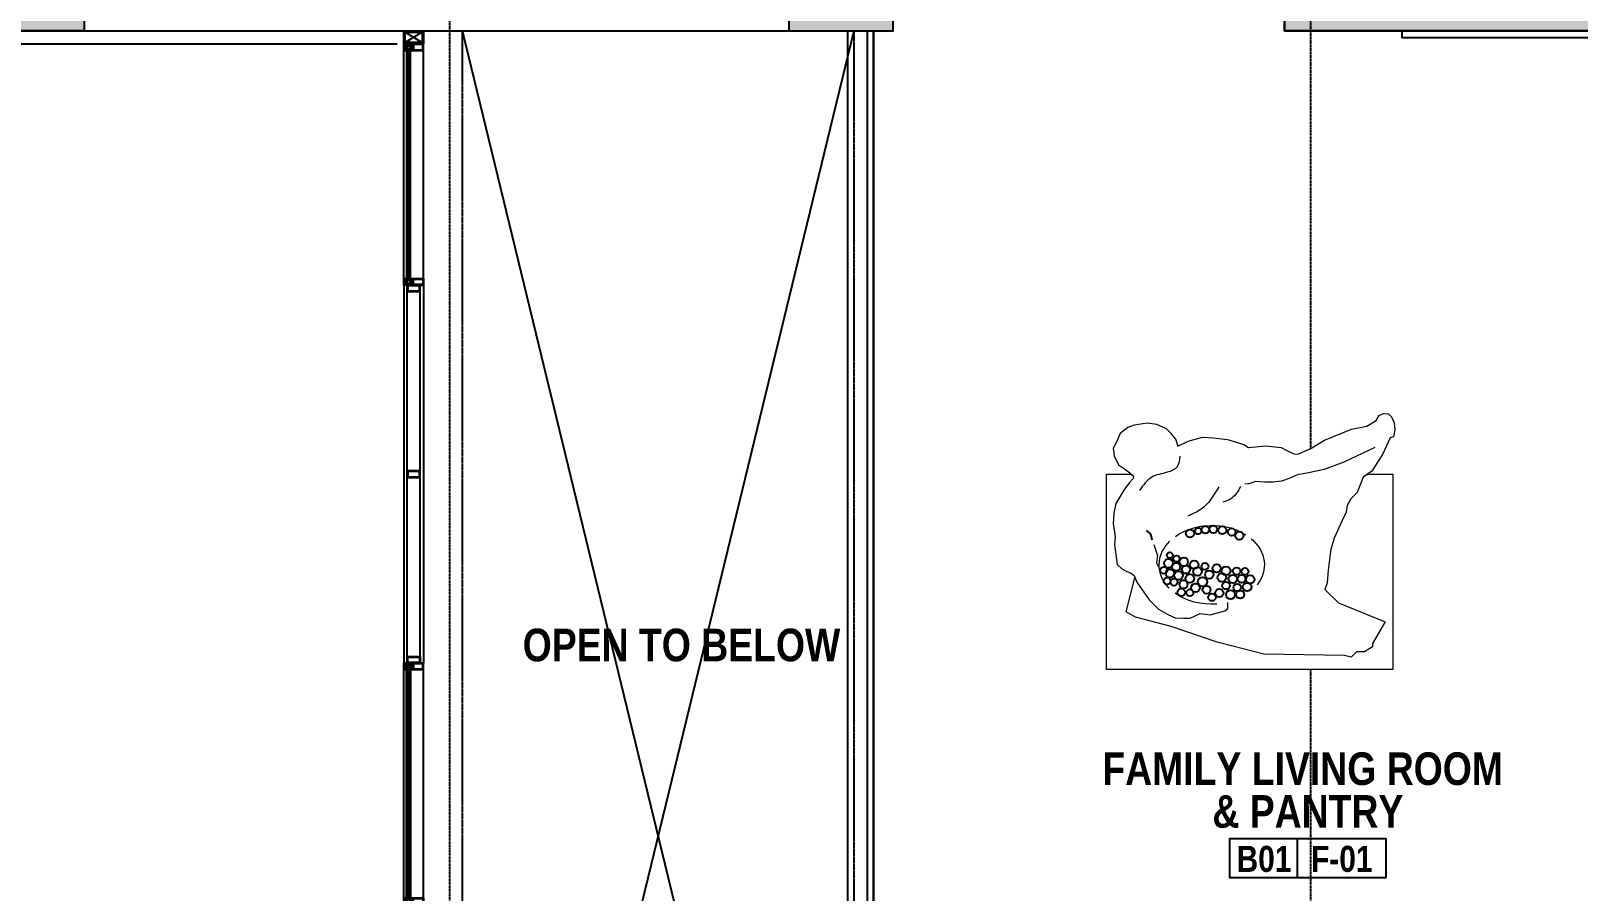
# Model space of a CAD drawing. Header units: millimetres. Extents: x -8500 to 104886, y -7800 to 56500.
# Drawn here: x 44742 to 56600, y 19701 to 26300 of the extents above; entities that cross this region are included whole.
import ezdxf
from ezdxf.enums import TextEntityAlignment as Align

# ---------------------------------------------------------------- set-up
doc = ezdxf.new("R2010")
doc.units = ezdxf.units.MM
doc.header["$LTSCALE"] = 10
doc.set_wipeout_variables(frame=1)
for name, pattern in [('1803 B01 Axis$0$CENTER2', [1.125, 0.75, -0.125, 0.125, -0.125]), ('1803 B01 b03$0$HIDDEN', [0.375, 0.25, -0.125]), ('HIDDEN', [0.375, 0.25, -0.125])]:
    doc.linetypes.add(name, pattern=pattern)
for name, color, linetype in [('1803 B01 Axis$0$AXIS-MEP', 8, '1803 B01 Axis$0$CENTER2'), ('1803 B01 b03$0$COLS-AR', 4, 'Continuous'), ('1803 B01 b03$0$COLS-HATCH-AR', 251, 'Continuous'), ('1803 B01 b03$0$DOOR-AR', 43, 'Continuous'), ('1803 B01 b03$0$ELEV1-AR', 6, 'Continuous'), ('1803 B01 b03$0$ELEV3-AR', 11, 'Continuous'), ('1803 B01 b03$0$HANDRAIL-AR', 30, 'Continuous'), ('1803 B01 b03$0$HATCH-AR', 251, 'Continuous'), ('1803 B01 b03$0$HIDDEN-AR', 43, '1803 B01 b03$0$HIDDEN'), ('1803 B01 b03$0$OPEN-AR', 1, 'Continuous'), ('1803 B01 b03$0$STAIR-HID-AR', 8, '1803 B01 b03$0$HIDDEN'), ('1803 B01 b03$0$TAG-ROOM-AR', 181, 'Continuous'), ('1803 B01 b03$0$TXT-AR', 3, 'Continuous'), ('1803 B01 b03$0$WALL-AR', 7, 'Continuous'), ('1803 B01 b03$0$WIN-AR', 140, 'Continuous'), ('A-FURNITURE', 1, 'Continuous'), ('CEILING', 7, 'Continuous'), ('Ground Floor Plan$0$FURNITURE', 1, 'Continuous'), ('Ground Floor Plan$0$WIPEOUT', 8, 'Continuous'), ('ID-FUR', 1, 'Continuous')]:
    doc.layers.add(name, color=color, linetype=linetype)
doc.styles.add('1803 B01 b03$0$ARABIC1', font='sarb.shx')
doc.styles.add('1803 B01 b03$0$BOLD-SOFT', font='swisscb.ttf')

# ---------------------------------------------------------------- blocks, each defined once
blk = doc.blocks.new('1803 B01 b03$0$1st cols')
at = {"layer": '1803 B01 b03$0$COLS-HATCH-AR'}
h = blk.add_hatch(color=256, dxfattribs=at)
h.dxf.hatch_style = 1
h.paths.add_polyline_path([(54350, 29200), (56750, 29200), (56750, 29650), (57050, 29650), (57050, 26300), (54350, 26300), (54350, 26600), (56750, 26600), (56750, 28900), (54350, 28900)])
h = blk.add_hatch(color=256, dxfattribs=at)
h.dxf.hatch_style = 1
h.paths.add_polyline_path([(44450, 26600), (45150, 26600), (45150, 26300), (44450, 26300)])
h = blk.add_hatch(color=256, dxfattribs=at)
h.dxf.hatch_style = 1
h.paths.add_polyline_path([(50550, 26300), (51350, 26300), (51350, 26600), (50550, 26600)])
at = {"layer": '1803 B01 b03$0$COLS-AR'}
blk.add_lwpolyline([(54350, 29200), (56750, 29200), (56750, 29650), (57050, 29650), (57050, 26300), (54350, 26300), (54350, 26600), (56750, 26600), (56750, 28900), (54350, 28900), (54350, 29200)], dxfattribs=at)
for points in [[(44450, 26600), (45150, 26600), (45150, 26300), (44450, 26300)], [(50550, 26300), (51350, 26300), (51350, 26600), (50550, 26600)]]:
    blk.add_lwpolyline(points, close=True, dxfattribs=at)
blk = doc.blocks.new('1803 B01 Axis$0$1803 B01 AXIS')
for p, q in [((47950, 55300), (47950, -5800)), ((54550, 55300), (54550, -5800))]:
    blk.add_line(p, q)
blk = doc.blocks.new('1803 B01 Axis')
at = {"layer": '1803 B01 Axis$0$AXIS-MEP'}
blk.add_blockref('1803 B01 Axis$0$1803 B01 AXIS', (0, 0), dxfattribs=at)
blk = doc.blocks.new('1803 B01 b03$0$ROOM NO-TAG-100')
for p, q in [((-0.8, 0), (-0.8, 3)), ((6, 0), (-6, 0))]:
    blk.add_line(p, q)
blk.add_lwpolyline([(6, 0), (6, 3), (-6, 3), (-6, 0)])
at = {"color": 3, "style": '1803 B01 b03$0$ARABIC1'}
for p in [(0, 20.48), (0, 17.71), (0, 14.91)]:
    blk.add_attdef('---', text='', height=2, dxfattribs=at).set_placement(p, align=Align.CENTER)
at = {"style": '1803 B01 b03$0$BOLD-SOFT'}
for p in [(0, 10.52), (0, 7.13), (0, 3.86)]:
    blk.add_attdef('///', text='', height=2.5, dxfattribs=at).set_placement(p, align=Align.CENTER)
at = {"color": 9, "style": '1803 B01 b03$0$BOLD-SOFT'}
for tag, p in [('B00', (-3.36, 0.46)), ('X00', (2.6, 0.46))]:
    blk.add_attdef(tag, text='', height=2, dxfattribs=at).set_placement(p, align=Align.CENTER)
blk = doc.blocks.new('*U46')
for p, q in [((10, -90), (140, -10)), ((140, -90), (10, -10))]:
    blk.add_line(p, q)
at = {"elevation": 0}
for points in [[(150, 0), (0, 0), (0, -100), (150, -100)], [(140, -10), (10, -10), (10, -90), (140, -90)]]:
    blk.add_lwpolyline(points, close=True, dxfattribs=at)
blk = doc.blocks.new('*U41')
for points in [[(25, -150), (10, -150), (10, -100), (-25, -100), (-25, 0), (25, 0), (25, -150), (25, -150), (25, -150)], [(-10, -120), (-25, -120), (-25, -110), (-10, -110)]]:
    blk.add_lwpolyline(points, close=True)
for points in [[(-20, -75), (-20, -5), (20, -5), (20, -75), (-20, -75)], [(20, -95), (20, -95), (20, -145), (15, -145), (15, -95), (-20, -95), (-20, -80), (20, -80), (20, -95)]]:
    blk.add_lwpolyline(points)
at = {"layer": '1803 B01 b03$0$HATCH-AR'}
blk.add_arc((0, -138), 12.5, 36.8699, 143.1301, dxfattribs=at)
blk = doc.blocks.new('*U80')
for p, q in [((1775, 8), (5, 8)), ((1775, 6), (5, 6)), ((1775, 4), (5, 4)), ((1775, 2), (5, 2))]:
    blk.add_line(p, q)
for points in [[(0, 10), (5, 10), (5, 0), (0, 0)], [(5, 0), (1775, 0), (1775, 10), (5, 10)], [(1780, 10), (1775, 10), (1775, 0), (1780, 0)]]:
    blk.add_lwpolyline(points, close=True)
blk = doc.blocks.new('1803 B01 b03$0$CW19 F')
for p, q in [((-4750, 150), (-6700, 150)), ((100, 150), (-1850, 150)), ((-4750, 0), (-6700, 0)), ((100, 0), (-1850, 0))]:
    blk.add_line(p, q)
for points in [[(-4700, 125), (-4750, 125), (-4750, 25), (-4700, 25)], [(-4705, 120), (-4745, 120), (-4745, 30), (-4705, 30)], [(-3275, 125), (-3325, 125), (-3325, 25), (-3275, 25)], [(-3280, 120), (-3320, 120), (-3320, 30), (-3280, 30)], [(-1900, 125), (-1850, 125), (-1850, 25), (-1900, 25)], [(-1895, 120), (-1855, 120), (-1855, 30), (-1895, 30)]]:
    blk.add_lwpolyline(points, close=True)
at = {"elevation": 0}
for points in [[(-6585, 20), (-6585, 0), (-6550, 0), (-6550, 20)], [(-6580, 15), (-6580, 5), (-6555, 5), (-6555, 15)], [(-4765, 20), (-4765, 0), (-4800, 0), (-4800, 20)], [(-4770, 15), (-4770, 5), (-4795, 5), (-4795, 15)], [(-1835, 20), (-1835, 0), (-1800, 0), (-1800, 20)], [(-1830, 15), (-1830, 5), (-1805, 5), (-1805, 15)], [(-15, 20), (-15, 0), (-50, 0), (-50, 20)], [(-20, 15), (-20, 5), (-45, 5), (-45, 15)]]:
    blk.add_lwpolyline(points, close=True, dxfattribs=at)
at = {"layer": '1803 B01 b03$0$DOOR-AR'}
for points in [[(-4750, 150), (-1850, 150), (-1850, 125), (-4750, 125)], [(-4750, 0), (-1850, 0), (-1850, 25), (-4750, 25)]]:
    blk.add_lwpolyline(points, close=True, dxfattribs=at)
at = {"xscale": -1}
for name, p in [('*U41', (-6575, 150)), ('*U41', (-1825, 150)), ('*U80', (-35, 40)), ('*U80', (-35, 20))]:
    blk.add_blockref(name, p, dxfattribs=at)
for name, p in [('*U41', (-4775, 150)), ('*U41', (-25, 150)), ('*U80', (-6565, 40)), ('*U80', (-6565, 20))]:
    blk.add_blockref(name, p)
at = {"layer": '1803 B01 b03$0$ELEV1-AR', "xscale": -1, "rotation": 270.0000000002835}
blk.add_blockref('*U46', (-6600, 0), dxfattribs=at)
at = {"layer": '1803 B01 b03$0$ELEV1-AR', "rotation": 89.99999999971656}
blk.add_blockref('*U46', (0, 0), dxfattribs=at)
blk = doc.blocks.new('sculpture top')
at = {"color": 8, "linetype": 'ByBlock', "ltscale": 0.3}
blk.add_wipeout([(895101, 240930.3), (894011.1, 240930.3), (894011.1, 240185.7), (895101, 240185.7)], dxfattribs=at)
at = {"color": 8, "linetype": 'ByBlock'}
blk.add_wipeout([(894282.6, 241036.7), (894275, 241063.4), (894255.8, 241086.7), (894239.6, 241102.8), (894202.1, 241119), (894165.7, 241125.1), (894116, 241117), (894092.8, 241107.9), (894063.4, 241084.6), (894052.5, 241059.2), (894042.1, 241039.1), (894036.1, 241029), (894038.1, 241014.3), (894040.1, 240999.6), (894053.4, 240973.8), (894068.5, 240958.2), (894105.2, 240930.3), (894114, 240922.8), (894113, 240913.6), (894102.1, 240901.9), (894092.5, 240889.7), (894083.8, 240877.7), (894077.6, 240869.1), (894068.6, 240854.1), (894059.6, 240839.2), (894054.9, 240831.3), (894047.2, 240818.5), (894042.4, 240797), (894039.1, 240782.1), (894038.4, 240767.8), (894037.2, 240742.8), (894037.1, 240739.6), (894041.5, 240713.8), (894043.1, 240701.2), (894043.8, 240688.5), (894042, 240671), (894041.1, 240662.7), (894044, 240642.7), (894046.7, 240624.5), (894049.7, 240603.7), (894052.2, 240586.3), (894062.5, 240576.7), (894069.4, 240570.1), (894082.5, 240562.6), (894088.7, 240559), (894101.9, 240554.9), (894108.9, 240549.4), (894116, 240543.8), (894117.3, 240529.3), (894110.8, 240504), (894100.5, 240464.6), (894093.4, 240437.1), (894085.4, 240406.5), (894121, 240385.9), (894184.2, 240369.1), (894248.4, 240352.1), (894274.8, 240343.8), (894312.5, 240331.1), (894332.9, 240324.2), (894358.6, 240315.5), (894390.9, 240304.6), (894432.5, 240290.6), (894573.1, 240254.4), (894616.4, 240244.9), (894684.9, 240243.6), (894942.5, 240233.8), (894963.1, 240253.7), (894983.7, 240253.7), (894992.3, 240253.7), (895022.8, 240272.9), (895022.8, 240279.3), (895071.2, 240367.8), (894894.1, 240440.8), (894876.6, 240457.7), (894856.8, 240476.9), (894842.1, 240491.1), (894850.9, 240515.9), (894852.9, 240540.3), (894856.1, 240575.2), (894859.7, 240604.5), (894864.5, 240644.3), (894871.3, 240665.1), (894884.8, 240701.3), (894901.7, 240740), (894907.7, 240753.8), (894923.7, 240785.8), (894926.9, 240810.6), (894934.1, 240823.4), (894941.3, 240836.2), (894964.5, 240861), (894987.7, 240919), (895004.5, 240930.6), (895021.3, 240942.2), (895032.1, 240959), (895061.3, 241005.4), (895075.8, 241037), (895090.2, 241068.5), (895103.8, 241072.5), (895108.6, 241099.7), (895106.2, 241125.3), (895095.8, 241148.5), (895084.6, 241159.7), (895065.3, 241161.3), (895048.5, 241153.3), (895037.3, 241134.1), (895001.3, 241112.5), (894943.7, 241101.3), (894855.6, 241065.9), (894835.7, 241056.9), (894802.2, 241036.7), (894786.1, 241027), (894739.1, 241006), (894724.6, 241007.6), (894676, 241031.8), (894637.5, 241036.1), (894611.1, 241037.7), (894551.4, 241031.8), (894533.6, 241043.2), (894506.8, 241051.6), (894481.4, 241059.6), (894468.8, 241063), (894429.4, 241067.6), (894407.2, 241069.4), (894376.5, 241070.7), (894362.2, 241066.9), (894332.8, 241059.1), (894321.5, 241056.1)], dxfattribs=at)
at = {"color": 8, "linetype": 'ByBlock', "lineweight": 0, "ltscale": 500}
for points in [[(895032.8, 241032), (894913.8, 240976.2), (894839.3, 240947.5), (894786.2, 240936), (894753.3, 240930.3), (894740.4, 240928.9), (894705.9, 240913.1), (894677.3, 240903.1), (894645.7, 240900.2), (894614.2, 240900.2), (894576.9, 240901.7), (894565.4, 240897.4), (894551.1, 240893.7), (894551.1, 240893.7), (894551.1, 240893.7), (894538.1, 240892.2)], [(894191.9, 240662.6), (894204.9, 240620.6), (894201.7, 240593.1), (894208.1, 240580.2)]]:
    blk.add_lwpolyline(points, dxfattribs=at)
at = {"color": 8, "linetype": 'ByBlock', "lineweight": 0, "ltscale": 0.3}
blk.add_lwpolyline([(895004.1, 240930.3), (895101, 240930.3), (895101, 240185.7), (894011.1, 240185.7), (894011.1, 240930.3), (894105.2, 240930.3)], dxfattribs=at)
at = {"color": 8}
for centre, radius in [((894328.9, 240704.1), 15.6), ((894359.6, 240713.8), 12.5), ((894387.1, 240718.5), 14.3), ((894417.9, 240720.5), 14.7), ((894452, 240716.5), 15.3), ((894487.4, 240710), 14.1), ((894516.6, 240695.9), 15.6), ((894247.3, 240590.6), 16.8), ((894252.2, 240621.6), 11.4), ((894277.4, 240608.2), 12), ((894305.1, 240596.3), 16), ((894344.6, 240585.4), 16.2), ((894229.2, 240564.1), 13.3), ((894252.7, 240552.8), 16.1), ((894276.2, 240577.3), 15.8), ((894285, 240544), 16.3), ((894313.8, 240566.9), 15.6), ((894328.4, 240532.4), 16.6), ((894357.9, 240559.4), 16.4), ((894385.7, 240579.4), 13.2), ((894402.4, 240547.5), 16.2), ((894430.4, 240571.6), 15.3), ((894450.1, 240536.7), 16.8), ((894465.8, 240562.2), 16.7), ((894491.7, 240531.1), 16.2), ((894506.4, 240561.2), 13.9), ((894525.2, 240531), 15.2), ((894538.4, 240559.6), 13.3), ((894557.8, 240529.5), 16.2), ((894241.8, 240523.1), 13), ((894268, 240519), 13.6), ((894295.4, 240479.7), 14.5), ((894304.2, 240510.4), 15.6), ((894328.3, 240478.5), 13.1), ((894349.4, 240497.8), 16.4), ((894376.4, 240520.5), 17.6), ((894391.8, 240490), 15.2), ((894440.3, 240477.5), 15.5), ((894466.2, 240506.1), 14.5), ((894483, 240471.1), 17.1), ((894508.6, 240498.5), 14.4), ((894520, 240471.8), 15.6), ((894546.5, 240500.5), 16.3), ((894412.6, 240461.2), 14)]:
    blk.add_circle(centre, radius, dxfattribs=at)
at = {"color": 8, "linetype": 'ByBlock', "lineweight": 0, "ltscale": 500, "extrusion": (0, 0, -1)}
for start_param, end_param in [(0.81126, 2.281587), (5.659377, 6.937307), (2.424849, 3.674108), (4.621101, 5.486154)]:
    blk.add_ellipse((894411.7, 240584.8), major_axis=(-200.1, -0.8), ratio=0.749791, start_param=start_param, end_param=end_param, dxfattribs=at)
at = {"color": 8, "linetype": 'ByBlock', "lineweight": 0, "ltscale": 500}
for points, knots in [([(894290.3, 240999.3), (894288.9, 240984.1), (894286, 240953.6), (894235.6, 240933), (894177.1, 240925.7), (894150.7, 240888.2), (894136.8, 240868.4)], [0, 0, 0, 0, 42.469712, 85.159191, 146.947873, 215.500795, 215.500795, 215.500795, 215.500795]), ([(894438.5, 240881.5), (894419.3, 240849.4), (894389.8, 240800.3), (894338.2, 240778.1), (894320.2, 240770.3)], [0, 0, 0, 0, 108.034056, 165.668009, 165.668009, 165.668009, 165.668009]), ([(894521.5, 240883.2), (894511.9, 240866.5), (894496, 240838.5), (894466.3, 240827.6), (894454.4, 240823.3)], [0, 0, 0, 0, 55.410514, 92.522826, 92.522826, 92.522826, 92.522826])]:
    blk.add_open_spline(points, degree=3, knots=knots, dxfattribs=at)
at = {"color": 8}
blk.add_open_spline([(894185.2, 240678.4), (894183.9, 240687.2), (894181.7, 240702.9), (894169, 240712.1), (894163.5, 240716.1)], degree=3, knots=[0, 0, 0, 0, 25.373415, 45.18366, 45.18366, 45.18366, 45.18366], dxfattribs=at)
at = {"layer": 'Ground Floor Plan$0$FURNITURE', "linetype": 'ByBlock', "lineweight": 0, "ltscale": 500}
for points in [[(894282.6, 241036.7), (894321.5, 241056.1), (894376.5, 241070.7), (894417, 241069), (894472, 241062.6), (894533.6, 241043.2), (894551.4, 241031.8), (894617.7, 241038.3), (894676, 241031.8), (894695.4, 241022.1), (894724.6, 241007.6), (894739.1, 241006), (894786.1, 241027), (894840.5, 241059.7), (894943.7, 241101.3), (895001.3, 241112.5), (895037.3, 241134.1), (895048.5, 241153.3), (895065.3, 241161.3), (895084.6, 241159.7), (895095.8, 241148.5), (895106.2, 241125.3), (895108.6, 241099.7), (895103.8, 241072.5), (895090.2, 241068.5), (895061.3, 241005.4), (895042.9, 240975.8), (895021.3, 240942.2), (894987.7, 240919), (894964.5, 240861), (894941.3, 240836.2), (894926.9, 240810.6), (894923.7, 240785.8), (894907.7, 240753.8), (894878.1, 240685.9), (894864.5, 240644.3), (894854.9, 240564.7), (894850.9, 240515.9), (894842.1, 240491.1), (894894.1, 240440.8), (895071.2, 240367.8), (895022.8, 240285.7), (895022.8, 240272.9), (894992.3, 240253.7), (894975.2, 240253.7), (894963.1, 240253.7), (894942.5, 240233.8), (894916.2, 240239.5), (894609.6, 240245), (894491.8, 240275.5), (894432.5, 240290.6), (894257.4, 240349.7), (894121, 240385.9), (894085.4, 240406.5), (894118.8, 240535.1)], [(894284.1, 241035.1), (894275, 241063.4), (894255.8, 241086.7), (894239.6, 241102.8), (894202.1, 241119), (894165.7, 241125.1), (894116, 241117), (894092.8, 241107.9), (894063.4, 241084.6), (894048.2, 241049.2), (894036.1, 241029), (894040.1, 240999.6), (894057.3, 240966.3), (894079.6, 240950.1), (894099.8, 240934.9), (894114, 240922.8), (894113, 240913.6), (894098.8, 240898.5), (894077.6, 240869.1), (894047.2, 240818.5), (894039.1, 240782.1), (894037.1, 240739.6), (894042.1, 240710.3), (894044.2, 240692.1), (894041.1, 240662.7), (894052.2, 240586.3), (894069.4, 240570.1), (894088.7, 240559), (894101.9, 240554.9), (894116, 240543.8), (894127.2, 240518.5), (894173.7, 240451.7), (894209.2, 240416.3), (894244.6, 240396.1), (894272, 240382.9), (894304.4, 240381.9), (894329.7, 240381.9), (894368.2, 240400.1), (894405.6, 240394.1), (894461.3, 240410.3), (894472.4, 240418.4), (894473.5, 240435.6), (894473.5, 240441.6)]]:
    blk.add_lwpolyline(points, dxfattribs=at)
blk = doc.blocks.new('*U126')
blk.add_wipeout([(2145522, 546419), (2147022, 546419), (2147022, 546369), (2145522, 546369)]).dxf.layer = 'Ground Floor Plan$0$WIPEOUT'
at = {"layer": 'Ground Floor Plan$0$FURNITURE'}
blk.add_lwpolyline([(2145522, 546419), (2147022, 546419), (2147022, 546369), (2145522, 546369), (2145522, 546419)], dxfattribs=at)

msp = doc.modelspace()

# ---------------------------------------------------------------- linework, layer by layer
at = {"layer": '1803 B01 b03$0$ELEV1-AR'}
msp.add_lwpolyline([(40850, 26350), (40850, 26200), (47550, 26200)], dxfattribs=at)
at = {"layer": '1803 B01 b03$0$ELEV3-AR'}
msp.add_lwpolyline([(51000, 26300), (51000, 16354), (51050, 16354)], dxfattribs=at)
at = {"layer": '1803 B01 b03$0$HANDRAIL-AR'}
for p, q in [((51150, 26300), (51150, 16400)), ((51200, 26300), (51200, 16400))]:
    msp.add_line(p, q, dxfattribs=at)
at = {"layer": '1803 B01 b03$0$HIDDEN-AR'}
msp.add_line((48050, 19500), (48050, 26300), dxfattribs=at)
at = {"layer": '1803 B01 b03$0$OPEN-AR'}
for p, q in [((51050, 26300), (48050, 13950)), ((51050, 13950), (48050, 26300))]:
    msp.add_line(p, q, dxfattribs=at)
at = {"layer": '1803 B01 b03$0$STAIR-HID-AR'}
msp.add_line((51050, 26300), (51050, 16400), dxfattribs=at)
at = {"layer": '1803 B01 b03$0$WALL-AR'}
msp.add_lwpolyline([(54350, 27250), (54350, 26300), (63850, 26300)], dxfattribs=at)
msp.add_lwpolyline([(40950, 26600), (40950, 26300), (51350, 26300), (51350, 26600)], close=True, dxfattribs=at)

# ---------------------------------------------------------------- block references
at = {"layer": '1803 B01 b03$0$COLS-AR'}
msp.add_blockref('1803 B01 b03$0$1st cols', (0, 0), dxfattribs=at)
at = {"layer": '1803 B01 b03$0$TAG-ROOM-AR'}
ref = msp.add_blockref('1803 B01 b03$0$ROOM NO-TAG-100', (54529, 19802), dxfattribs=dict(at, xscale=100, yscale=100, zscale=100))
ref.add_attrib('X00', 'F-01', dxfattribs={"layer": '0', "color": 9, "height": 200, "style": '1803 B01 b03$0$BOLD-SOFT'}).set_placement((54789, 19848), align=Align.CENTER)
ref.add_attrib('B00', 'B01', dxfattribs={"layer": '0', "color": 9, "height": 200, "style": '1803 B01 b03$0$BOLD-SOFT'}).set_placement((54193, 19848), align=Align.CENTER)
ref.add_attrib('///', '& PANTRY', dxfattribs={"layer": '0', "height": 250, "style": '1803 B01 b03$0$BOLD-SOFT'}).set_placement((54529, 20187), align=Align.CENTER)
ref.add_attrib('///', 'FAMILY LIVING ROOM ', dxfattribs={"layer": '0', "height": 250, "style": '1803 B01 b03$0$BOLD-SOFT'}).set_placement((54529, 20515), align=Align.CENTER)
at = {"layer": '1803 B01 b03$0$WIN-AR', "rotation": 270}
msp.add_blockref('1803 B01 b03$0$CW19 F', (47600, 19600), dxfattribs=at)
at = {"layer": 'ID-FUR', "color": 8, "linetype": 'HIDDEN', "ltscale": 0.5}
msp.add_blockref('1803 B01 Axis', (0, 0), dxfattribs=at)

# ---------------------------------------------------------------- texts
at = {"layer": '1803 B01 b03$0$TXT-AR', "insert": (48511, 21714), "char_height": 250, "width": 2623.5, "attachment_point": 1, "style": '1803 B01 b03$0$BOLD-SOFT'}
msp.add_mtext('OPEN TO BELOW', dxfattribs=at)

# ---------------------------------------------------------------- next in the draw order: block references
at = {"layer": 'A-FURNITURE', "xscale": -1}
msp.add_blockref('*U126', (2202272, -520119), dxfattribs=at)
at = {"layer": 'A-FURNITURE', "xscale": 2.014294349402069, "yscale": 2.014294349402069, "zscale": 2.014294349402069}
msp.add_blockref('sculpture top', (-1747816, -462405), dxfattribs=at)

# ---------------------------------------------------------------- next in the draw order: linework, layer by layer
at = {"layer": 'CEILING'}
msp.add_lwpolyline([(54350, 35400), (54350, 26300), (63150, 26300), (63150, 18000), (57450, 18000), (57450, 16800), (54550, 16800), (54550, 18000), (52550, 18000), (52550, 16400), (51200, 16400), (51200, 26300), (51350, 26300), (51350, 26600)], dxfattribs=at)

doc.saveas('drawing.dxf')
